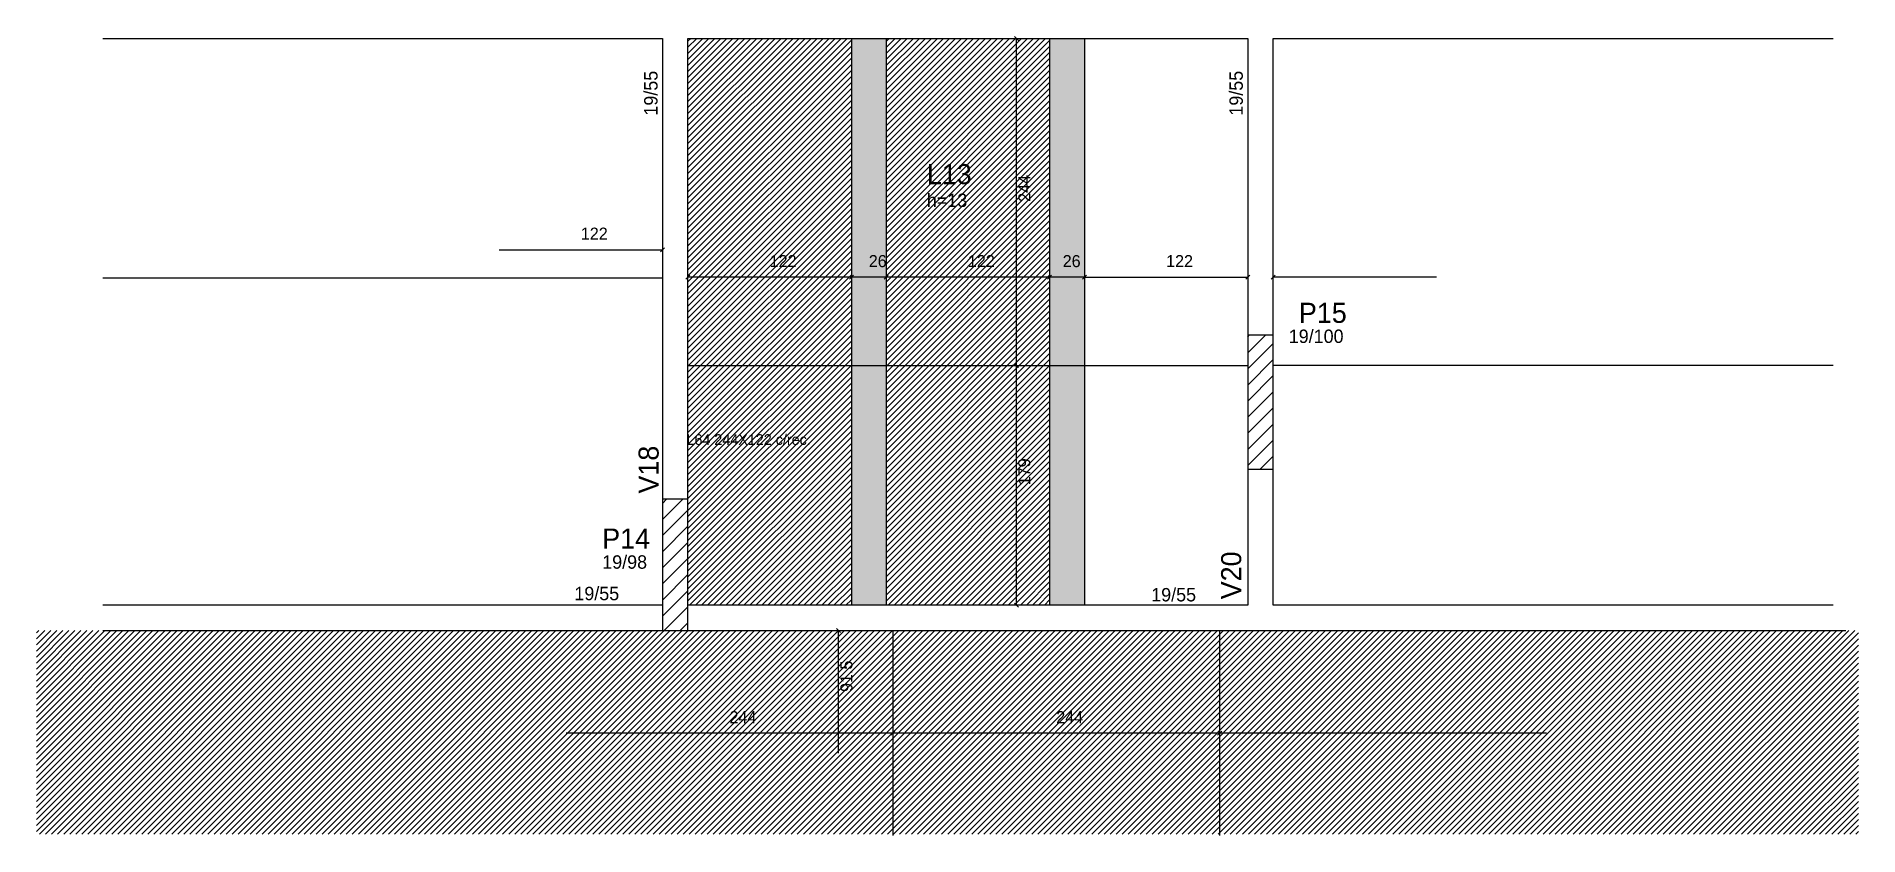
# Model space of a CAD drawing. Header units: metres. Extents: x 4896 to 6257, y 2127 to 2723.
import ezdxf

# ---------------------------------------------------------------- set-up
doc = ezdxf.new("R2010")
doc.units = ezdxf.units.M
for name, color, linetype in [('3', 7, 'Continuous'), ('4', 7, 'Continuous'), ('7', 7, 'Continuous'), ('9', 7, 'Continuous'), ('AUX00', 7, 'Continuous'), ('Hachura', 7, 'Continuous'), ('Painéis', 7, 'Continuous'), ('REAPROVEITAMENTO', 7, 'Continuous')]:
    doc.layers.add(name, color=color, linetype=linetype)

msp = doc.modelspace()

# ---------------------------------------------------------------- hatches: boundary and pattern name
at = {"layer": '9'}
h = msp.add_hatch(color=7, dxfattribs=at)
h.dxf.hatch_style = 1
h.paths.add_polyline_path([(5382.5, 2299), (5382.5, 2499), (5382.5, 2299), (5382.5, 2299)])
at = {"layer": 'Hachura'}
h = msp.add_hatch(color=7, dxfattribs=at)
h.dxf.hatch_style = 1
h.paths.add_polyline_path([(5530.5, 2299), (5504.5, 2299), (5504.5, 2722), (5530.5, 2722), (5530.5, 2299)])
h = msp.add_hatch(color=7, dxfattribs=at)
h.dxf.hatch_style = 1
h.paths.add_polyline_path([(5678.5, 2299), (5652.5, 2299), (5652.5, 2722), (5678.5, 2722), (5678.5, 2299)])
at = {"layer": 'REAPROVEITAMENTO'}
h = msp.add_hatch(dxfattribs=at)
h.set_pattern_fill('ANSI31')
h.paths.add_polyline_path([(5382.5, 2299), (5504.5, 2299), (5504.5, 2722), (5382.5, 2722), (5382.5, 2299)])
h = msp.add_hatch(dxfattribs=at)
h.set_pattern_fill('ANSI31')
h.paths.add_polyline_path([(5530.5, 2299), (5652.5, 2299), (5652.5, 2722), (5530.5, 2722), (5530.5, 2299)])
h = msp.add_hatch(dxfattribs=at)
h.set_pattern_fill('ANSI31')
h.paths.add_polyline_path([(4896, 2280), (4896, 2128), (6256.5, 2128), (6256.5, 2280), (4896, 2280)])

# ---------------------------------------------------------------- linework, layer by layer
at = {"layer": '3', "color": 3, "lineweight": 25}
for p, q in [((5800.5, 2487.4), (5813.7, 2500.5)), ((5800.5, 2499.4), (5801.6, 2500.5)), ((5800.5, 2475.3), (5819.5, 2494.3)), ((5800.5, 2463.3), (5819.5, 2482.3)), ((5800.5, 2451.3), (5819.5, 2470.3)), ((5800.5, 2439.3), (5819.5, 2458.3)), ((5800.5, 2427.3), (5819.5, 2446.3)), ((5800.5, 2415.2), (5819.5, 2434.2)), ((5800.5, 2403.2), (5819.5, 2422.2)), ((5809.8, 2400.5), (5819.5, 2410.2)), ((5363.5, 2362.9), (5378.6, 2378)), ((5363.5, 2374.9), (5366.6, 2378)), ((5363.5, 2350.9), (5382.5, 2369.9)), ((5363.5, 2338.9), (5382.5, 2357.9)), ((5363.5, 2326.8), (5382.5, 2345.8)), ((5363.5, 2314.8), (5382.5, 2333.8)), ((5363.5, 2302.8), (5382.5, 2321.8)), ((5363.5, 2290.8), (5382.5, 2309.8)), ((5364.8, 2280), (5382.5, 2297.8)), ((5376.8, 2280), (5382.5, 2285.7))]:
    msp.add_line(p, q, dxfattribs=at)
for points in [[(4945.5, 2722), (5363.5, 2722)], [(5363.5, 2722), (5363.5, 2378)], [(5382.5, 2722), (5800.5, 2722)], [(5382.5, 2378), (5382.5, 2722)], [(5800.5, 2722), (5800.5, 2500.5)], [(5819.5, 2722), (6237.5, 2722)], [(5819.5, 2500.5), (5819.5, 2722)], [(5800.5, 2400.5), (5800.5, 2299)], [(5819.5, 2299), (5819.5, 2400.5)], [(5363.5, 2299), (4945.5, 2299)], [(5800.5, 2299), (5382.5, 2299)], [(6237.5, 2299), (5819.5, 2299)], [(4945.5, 2280), (5363.5, 2280)], [(5382.5, 2280), (5810, 2280)], [(5810, 2280), (6247, 2280)]]:
    msp.add_lwpolyline(points, dxfattribs=at)
at = {"layer": '7', "color": 7, "lineweight": 25}
for points in [[(5800.5, 2400.5), (5819.5, 2400.5), (5819.5, 2500.5), (5800.5, 2500.5), (5800.5, 2400.5)], [(5363.5, 2280), (5382.5, 2280), (5382.5, 2378), (5363.5, 2378), (5363.5, 2280)]]:
    msp.add_lwpolyline(points, dxfattribs=at)
at = {"layer": 'Painéis', "color": 200, "lineweight": 25}
for p, q in [((5504.5, 2722), (5504.5, 2299)), ((5530.5, 2722), (5530.5, 2299)), ((5652.5, 2722), (5652.5, 2299)), ((5678.5, 2722), (5678.5, 2299)), ((5363.5, 2543), (4945.5, 2543)), ((5382.5, 2478), (5800.5, 2478)), ((6237.5, 2478), (5819.5, 2478)), ((5535.5, 2280), (5535.5, 2127.1)), ((5779.5, 2280), (5779.5, 2127.1))]:
    msp.add_line(p, q, dxfattribs=at)
at = {"layer": 'Painéis', "color": 0, "lineweight": 25}
for p, q in [((5629.2, 2720.5), (5626.2, 2723.5)), ((5362, 2562.7), (5365, 2565.7)), ((5384, 2545.3), (5381, 2542.3)), ((5506, 2545.3), (5503, 2542.3)), ((5503, 2542.3), (5506, 2545.3)), ((5532, 2545.3), (5529, 2542.3)), ((5529, 2542.3), (5532, 2545.3)), ((5651, 2542.3), (5654, 2545.3)), ((5654, 2545.3), (5651, 2542.3)), ((5677, 2542.3), (5680, 2545.3)), ((5680, 2545.3), (5677, 2542.3)), ((5799, 2542.3), (5802, 2545.3)), ((5821, 2545.3), (5818, 2542.3)), ((5629.2, 2476.5), (5626.2, 2479.5)), ((5626.2, 2479.5), (5629.2, 2476.5)), ((5626.2, 2300.5), (5629.2, 2297.5)), ((5496.5, 2278.5), (5493.5, 2281.5)), ((5537, 2204.9), (5534, 2201.9)), ((5534, 2201.9), (5537, 2204.9)), ((5781, 2204.9), (5778, 2201.9)), ((5778, 2201.9), (5781, 2204.9))]:
    msp.add_line(p, q, dxfattribs=at)
at = {"layer": 'Painéis', "color": 4, "lineweight": 25}
for p, q in [((5627.7, 2478), (5627.7, 2722)), ((5363.5, 2578.6), (5363.5, 2561.2)), ((5241.5, 2564.2), (5363.5, 2564.2)), ((5504.5, 2543.8), (5382.5, 2543.8)), ((5530.5, 2543.8), (5504.5, 2543.8)), ((5652.5, 2543.8), (5530.5, 2543.8)), ((5678.5, 2543.8), (5652.5, 2543.8)), ((5678.5, 2543.8), (5800.5, 2543.8)), ((5941.5, 2543.8), (5819.5, 2543.8)), ((5627.7, 2478), (5624.7, 2478)), ((5627.7, 2299), (5627.7, 2478)), ((5627.7, 2299), (5624.7, 2299)), ((5495, 2188.5), (5495, 2280)), ((5535.5, 2203.4), (5291.5, 2203.4)), ((5779.5, 2203.4), (5535.5, 2203.4)), ((6023.5, 2203.4), (5779.5, 2203.4))]:
    msp.add_line(p, q, dxfattribs=at)

# ---------------------------------------------------------------- texts
at = {"layer": '3', "color": 3, "lineweight": 25}
for p in [(5359.8, 2664.4), (5796.8, 2664.4)]:
    msp.add_text('19/55', height=10, rotation=90, dxfattribs=at).set_placement(p)
for s, p in [('h=13', (5560.9, 2596.2)), ('19/100', (5831.1, 2494.7)), ('19/98', (5318.5, 2326.2)), ('19/55', (5297.7, 2302.7)), ('19/55', (5728.4, 2301.8))]:
    msp.add_text(s, height=10, dxfattribs=at).set_placement(p)
at = {"layer": '4', "color": 4, "lineweight": 25}
for s, p in [('L13', (5560.9, 2613.2)), ('P15', (5838.7, 2509.7)), ('P14', (5318.5, 2341.2))]:
    msp.add_text(s, height=15, dxfattribs=at).set_placement(p)
for s, p in [('V18', (5360.6, 2382.3)), ('V20', (5795.6, 2303.4))]:
    msp.add_text(s, height=15, rotation=90, dxfattribs=at).set_placement(p)
at = {"layer": 'AUX00', "color": 7, "lineweight": 25}
msp.add_text('L64^J244X122^Jc/rec.', height=8, dxfattribs=at).set_placement((5381.4, 2418.6))
at = {"layer": 'Painéis', "color": 240, "lineweight": 25}
for s, p in [('244', (5638.2, 2600)), ('179', (5638.1, 2388.5)), ('91.5', (5505.3, 2234.2))]:
    msp.add_text(s, height=9, rotation=90, dxfattribs=at).set_placement(p)
for s, p in [('122', (5302.5, 2571.8)), ('122', (5443.5, 2551.3)), ('26', (5517.5, 2551.3)), ('122', (5591.5, 2551.3)), ('26', (5662.3, 2551.3)), ('122', (5739.5, 2551.3)), ('244', (5413.5, 2210.9)), ('244', (5657.5, 2210.9))]:
    msp.add_text(s, height=9, dxfattribs=at).set_placement(p)

doc.saveas('drawing.dxf')
